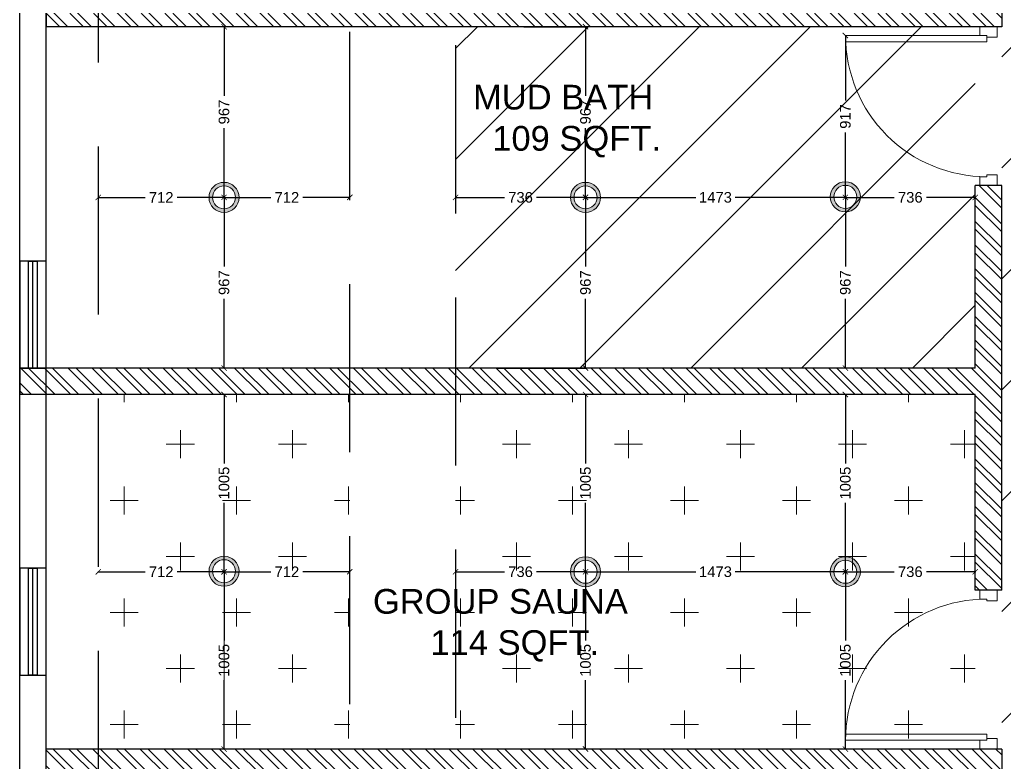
# Model space of a CAD drawing. Header units: millimetres. Extents: x 1464389 to 1998638, y -29162 to 256806.
# Drawn here: x 1707530 to 1713111, y 207739 to 211947 of the extents above; entities that cross this region are included whole.
import ezdxf

# ---------------------------------------------------------------- set-up
doc = ezdxf.new("R2010")
doc.units = ezdxf.units.MM
doc.header["$LTSCALE"] = 15
doc.header["$PDMODE"] = 35
doc.linetypes.add('HIDDEN', pattern=[9.525, 6.35, -3.175])
doc.layers.get('0').update_dxf_attribs({"lineweight": 5})
for name, color, linetype in [('A-WNDW', 4, 'Continuous'), ('COLUMN', 14, 'Continuous'), ('GFC Walls', 14, 'Continuous'), ('NEW WALL', 5, 'Continuous'), ('S-beamline-7', 8, 'HIDDEN'), ('Text', 250, 'Continuous')]:
    doc.layers.add(name, color=color, linetype=linetype)
for name, color, linetype, lineweight in [('dimension', 1, 'Continuous', 25), ('DOOR', 124, 'Continuous', 9), ('Hatch', 252, 'Continuous', 15), ('ledge wall line', 252, 'Continuous', 13)]:
    doc.layers.add(name, color=color, linetype=linetype, lineweight=lineweight)
doc.styles.add('ARIAL', font='arial.ttf')
doc.dimstyles.new('SC-25', dxfattribs={"dimtxt": 60, "dimasz": 30, "dimexe": 0, "dimexo": 0, "dimgap": 25, "dimtad": 0, "dimdec": 0, "dimzin": 0, "dimdsep": 46, "dimtxsty": 'ARIAL', "dimblk": 'ARCHTICK', "dimcen": 0.09, "dimdle": 3, "dimclrd": 251, "dimclre": 251, "dimclrt": 1, "dimadec": 0, "dimazin": 0, "dimtfac": 1, "dimtdec": 0, "dimtofl": 0, "dimtmove": 0, "dimatfit": 2, "dimfxl": 100, "dimtolj": 1, "dimtzin": 0, "dimarcsym": 0})
pattern_1 = [(45, (882263.97, 177990.95), (-314.30896, 314.30896), [])]

# ---------------------------------------------------------------- blocks, each defined once
blk = doc.blocks.new('3rd floor beam')
at = {"layer": 'S-beamline-7', "color": 9, "ltscale": 10, "true_color": 0xc7c8ca}
for points in [[(2183870, 738187.3), (2183870, 751922.7)], [(2184470, 751922.7), (2184470, 738187.3)], [(2183870, 751632.5), (2183870, 751632.5), (2182445, 751632.5), (2182445, 750220.6), (2183870, 750220.6), (2183870, 749920.6), (2182445, 749920.6), (2182445, 738497.1)]]:
    blk.add_lwpolyline(points, dxfattribs=at)
blk = doc.blocks.new('outer wall')
at = {"layer": 'A-WNDW', "ltscale": 0.5}
for points in [[(874916.9, -148960.9), (875066.9, -148960.9), (875066.9, -148355.9), (874916.9, -148355.9)], [(874966.9, -148960.9), (874966.9, -148355.9), (875016.9, -148355.9), (875016.9, -148960.9)], [(874916.9, -150700.9), (875066.9, -150700.9), (875066.9, -150095.9), (874916.9, -150095.9)], [(874966.9, -150700.9), (874966.9, -150095.9), (875016.9, -150095.9), (875016.9, -150700.9)]]:
    blk.add_lwpolyline(points, close=True, dxfattribs=at)
for points in [[(874991.9, -148960.9), (874991.9, -148355.9)], [(874991.9, -150700.9), (874991.9, -150095.9)]]:
    blk.add_lwpolyline(points, dxfattribs=at)
at = {"layer": 'GFC Walls'}
for p, q in [((874916.9, -152620.1), (874916.9, -142290.9)), ((875066.9, -152620.1), (875066.9, -142388.4))]:
    blk.add_line(p, q, dxfattribs=at)
blk = doc.blocks.new('D900')
for points in [[(0, 840), (0, 900), (100, 900), (100, 850), (60, 850), (60, 840)], [(0, 60), (0, 0), (100, 0), (100, 50), (60, 50), (60, 60)]]:
    blk.add_lwpolyline(points, close=True)
blk.add_lwpolyline([(60, 850, -0.414214), (860, 50), (60, 50), (60, 85), (859.2, 85)], format="xyb")
blk = doc.blocks.new('DOOR')
at = {"layer": 'DOOR', "rotation": 180}
blk.add_blockref('D900', (880457.9, -147026.9), dxfattribs=at)
blk.add_blockref('D900', (880457.9, -147026.9), dxfattribs=at)
at = {"layer": 'DOOR', "xscale": -1}
blk.add_blockref('D900', (880457.9, -151120.1), dxfattribs=at)
blk.add_blockref('D900', (880457.9, -151120.1), dxfattribs=at)
blk = doc.blocks.new('INTRNAL WALLS')
at = {"layer": 'ledge wall line'}
h = blk.add_hatch(dxfattribs=at)
h.set_pattern_fill('ANSI32', color=256, scale=10, angle=90)
h.paths.add_polyline_path([(881832.9, -153970.1), (884112.1, -153970.1), (884112.1, -153820.1), (881682.9, -153820.1), (881682.9, -157110.1), (881832.9, -157110.1)])
h.paths.add_polyline_path([(882311.7, -149582.3), (883965, -149582.3), (883964.8, -149432.3), (881861.7, -149432.3), (881861.7, -147926.9), (881711.7, -147926.9), (881711.7, -149582.3), (882161.7, -149582.3), (882161.7, -152470.1), (881711.7, -152470.1), (881711.7, -152620.1), (883962.1, -152620.1), (883962.1, -152820.1), (884112.1, -152820.1), (884112.1, -152470.1), (882311.7, -152470.1)])
h.paths.add_polyline_path([(880482.9, -151120.1), (875066.9, -151120.1), (875066.9, -151270.1), (876949.9, -151270.1), (876949.9, -152620.1), (877891.2, -152620.1), (877891.2, -152470.1), (877099.9, -152470.1), (877099.9, -151270.1), (878641.4, -151270.1), (878641.4, -152620.1), (878787.5, -152620.1), (878787.5, -151270.1), (878932.9, -151270.1), (880332.9, -151270.1), (880332.9, -152470.1), (879537.7, -152470.1), (879537.7, -152620.1), (880332.9, -152620.1), (880332.9, -152910.7), (880482.9, -152910.7)])
h.paths.add_polyline_path([(880482.9, -148960.9), (880482.9, -147926.9), (880332.9, -147926.9), (880332.9, -148960.9), (874916.9, -148960.9), (874916.9, -149110.9), (880332.9, -149110.9), (880332.9, -150220.1), (880482.9, -150220.1)])
h.paths.add_polyline_path([(880482.9, -146876.9), (877312.6, -146876.9), (877312.6, -144170.9), (880332.9, -144645.5), (880332.9, -145976.9), (880482.9, -145976.9), (880482.9, -144517.2), (876790.9, -143937), (876790.9, -143774.9), (876640.9, -143774.9), (876640.9, -144065.3), (877162.6, -144147.3), (877162.6, -146876.9), (875066.9, -146876.9), (875066.9, -147026.9), (880482.9, -147026.9)])
h.paths.add_polyline_path([(884112.1, -145078.1), (881711.7, -144708.4), (881711.7, -145076.9), (881861.7, -145076.9), (881861.7, -144883.2), (883962.1, -145206.8), (883962.1, -146876.9), (881711.7, -146876.9), (881711.7, -147026.9), (883962.1, -147026.9), (883967.2, -151569.4), (884117.2, -151569.4)])
h.paths.add_polyline_path([(886926.9, -144297.6), (886776.9, -144274.5), (886776.9, -148282.3), (884114.6, -148282.3), (884114.7, -148432.3), (886926.9, -148432.3)])
h.paths.add_polyline_path([(889910.9, -149432.3), (889910.9, -144757.5), (889760.9, -144734.2), (889760.9, -149432.3), (886221.1, -149432.3), (886221.1, -149582.3), (889760.9, -149582.3), (889760.9, -155900.1), (889910.9, -155900.1)])
h.paths.add_polyline_path([(881637.9, -158065.1), (881682.9, -158065.1), (881682.9, -157965.1), (881537.9, -157965.1), (881537.9, -159250.4), (881637.9, -159250.4)])
h.paths.add_polyline_path([(882036.8, -160000.4), (881537.9, -160000.4), (881537.9, -160100.4), (882036.8, -160100.4)])
h.paths.add_polyline_path([(884112.1, -154870.1), (883962.1, -154870.1), (883962.1, -157860.1), (884112.1, -157860.1)])
h.paths.add_polyline_path([(880782.9, -155840), (880482.9, -155840), (880482.9, -153810.7), (878182.9, -153810.7), (878182.9, -153970.1), (880332.9, -153970.1), (880332.9, -155840), (878332.9, -155840), (878332.9, -154720.1), (878182.9, -154720.1), (878182.9, -155840), (877312.6, -155840), (877162.6, -155840), (877162.6, -157110.2), (877312.6, -157110.2), (877312.6, -155990), (880783, -155987.3)])
h.paths.add_polyline_path([(876412.6, -155840), (875066.9, -155840), (875066.9, -155990), (876412.6, -155990)])
h.paths.add_polyline_path([(876862.6, -157860), (875066.9, -157860), (875066.9, -158010), (876862.6, -158010)])
h.paths.add_polyline_path([(876791.2, -142736.2), (876640.9, -142713.9), (876640.9, -142875.9), (876791.2, -142875.9)])
h.paths.add_polyline_path([(884112.1, -143864.2), (883962.1, -143840.9), (883962.1, -144155.2), (884112.1, -144155.2)])
at = {"layer": 'NEW WALL'}
for p, q in [((875066.9, -146876.9), (875066.9, -147026.9)), ((880482.9, -146876.9), (880482.9, -147026.9)), ((880482.9, -147026.9), (875066.9, -147026.9)), ((880332.9, -148960.9), (880332.9, -147926.9)), ((880482.9, -147926.9), (880332.9, -147926.9)), ((880482.9, -148960.9), (880482.9, -147926.9)), ((880332.9, -148960.9), (874916.9, -148960.9)), ((874916.9, -148960.9), (874916.9, -149110.9)), ((880482.9, -150220.1), (880482.9, -148960.9)), ((880332.9, -149110.9), (874916.9, -149110.9)), ((880332.9, -150220.1), (880332.9, -149110.9)), ((880482.9, -150220.1), (880332.9, -150220.1)), ((880482.9, -151120.1), (875066.9, -151120.1)), ((875066.9, -151270.1), (875066.9, -151120.1)), ((880482.9, -151120.1), (880482.9, -152910.7))]:
    blk.add_line(p, q, dxfattribs=at)
blk = doc.blocks.new('Hanging light')
h = blk.add_hatch(color=30)
h.dxf.hatch_style = 1
h.set_gradient(color1=(242, 103, 34), color2=(255, 255, 0), name='CYLINDER')
h.paths.add_polyline_path([(163326.4, 34665.3, 1), (163155.9, 34665.3, 1)])
h.paths.add_polyline_path([(163175.9, 34665.3, -1), (163306.4, 34665.3, -1)], flags=16)
at = {"color": 3}
for radius in [85.2, 65.2]:
    blk.add_circle((163241.2, 34665.3), radius, dxfattribs=at)
blk = doc.blocks.new('_ArchTick')
at = {"color": 0, "linetype": 'ByBlock', "const_width": 0.15}
blk.add_lwpolyline([(-0.5, -0.5), (0.5, 0.5)], dxfattribs=at)
blk = doc.blocks.new('*D833')
at = {"layer": 'Defpoints', "color": 0, "ltscale": 0.25, "transparency": 16777216}
for p in [(1708688.5, 210940.1), (1708688.5, 209973.1), (1708688.5, 209973.1)]:
    blk.add_point(p, dxfattribs=at)
at = {"layer": 'dimension', "color": 251, "lineweight": -2, "ltscale": 0.25, "transparency": 16777216}
for p, q in [((1708688.5, 210943.1), (1708688.5, 210547.9)), ((1708688.5, 210940.1), (1708688.5, 210940.1)), ((1708688.5, 209970.1), (1708688.5, 210365.3)), ((1708688.5, 209973.1), (1708688.5, 209973.1))]:
    blk.add_line(p, q, dxfattribs=at)
at = {"layer": 'dimension', "color": 251, "lineweight": -2, "ltscale": 0.25, "transparency": 16777216, "xscale": 30, "yscale": 30, "zscale": 30}
for p, rotation in [((1708688.5, 210940.1), 90), ((1708688.5, 209973.1), 270)]:
    blk.add_blockref('_ArchTick', p, dxfattribs=dict(at, rotation=rotation))
at = {"layer": 'dimension', "color": 1, "ltscale": 0.25, "transparency": 16777216, "insert": (1708688.5, 210456.6), "char_height": 60, "attachment_point": 5, "rotation": 90, "style": 'ARIAL'}
blk.add_mtext('\\A1;967', dxfattribs=at)
blk = doc.blocks.new('*D834')
at = {"layer": 'Defpoints', "color": 0, "ltscale": 0.25, "transparency": 16777216}
for p in [(1708688.5, 211907.1), (1708689.5, 211907.1), (1708688.5, 210940.1)]:
    blk.add_point(p, dxfattribs=at)
at = {"layer": 'dimension', "color": 251, "lineweight": -2, "ltscale": 0.25, "transparency": 16777216}
for p, q in [((1708688.5, 211910.1), (1708688.5, 211514.9)), ((1708689.5, 211907.1), (1708688.5, 211907.1)), ((1708688.5, 210937.1), (1708688.5, 211332.3)), ((1708688.5, 210940.1), (1708688.5, 210940.1))]:
    blk.add_line(p, q, dxfattribs=at)
at = {"layer": 'dimension', "color": 251, "lineweight": -2, "ltscale": 0.25, "transparency": 16777216, "xscale": 30, "yscale": 30, "zscale": 30}
for p, rotation in [((1708688.5, 211907.1), 90), ((1708688.5, 210940.1), 270)]:
    blk.add_blockref('_ArchTick', p, dxfattribs=dict(at, rotation=rotation))
at = {"layer": 'dimension', "color": 1, "ltscale": 0.25, "transparency": 16777216, "insert": (1708688.5, 211423.6), "char_height": 60, "attachment_point": 5, "rotation": 90, "style": 'ARIAL'}
blk.add_mtext('\\A1;967', dxfattribs=at)
blk = doc.blocks.new('*D835')
at = {"layer": 'Defpoints', "color": 0, "ltscale": 0.25, "transparency": 16777216}
for p in [(1708688.5, 210940.1), (1709401, 210940.1), (1709401, 210940.1)]:
    blk.add_point(p, dxfattribs=at)
at = {"layer": 'dimension', "color": 251, "lineweight": -2, "ltscale": 0.25, "transparency": 16777216}
for p, q in [((1708685.5, 210940.1), (1708954, 210940.1)), ((1709404, 210940.1), (1709135.5, 210940.1)), ((1709401, 210940.1), (1709401, 210940.1))]:
    blk.add_line(p, q, dxfattribs=at)
at = {"layer": 'dimension', "color": 251, "lineweight": -2, "ltscale": 0.25, "transparency": 16777216, "xscale": 30, "yscale": 30, "zscale": 30, "rotation": 180}
blk.add_blockref('_ArchTick', (1708688.5, 210940.1), dxfattribs=at)
at = {"layer": 'dimension', "color": 251, "lineweight": -2, "ltscale": 0.25, "transparency": 16777216, "xscale": 30, "yscale": 30, "zscale": 30}
blk.add_blockref('_ArchTick', (1709401, 210940.1), dxfattribs=at)
at = {"layer": 'dimension', "color": 1, "ltscale": 0.25, "transparency": 16777216, "insert": (1709044.7, 210940.1), "char_height": 60, "attachment_point": 5, "style": 'ARIAL'}
blk.add_mtext('\\A1;712', dxfattribs=at)
blk = doc.blocks.new('*D836')
at = {"layer": 'Defpoints', "color": 0, "ltscale": 0.25, "transparency": 16777216}
for p in [(1707976, 210940.1), (1707976, 210940.1), (1708688.5, 210940.1)]:
    blk.add_point(p, dxfattribs=at)
at = {"layer": 'dimension', "color": 251, "lineweight": -2, "ltscale": 0.25, "transparency": 16777216}
for p, q in [((1707973, 210940.1), (1708241.5, 210940.1)), ((1707976, 210940.1), (1707976, 210940.1)), ((1708691.5, 210940.1), (1708423, 210940.1))]:
    blk.add_line(p, q, dxfattribs=at)
at = {"layer": 'dimension', "color": 251, "lineweight": -2, "ltscale": 0.25, "transparency": 16777216, "xscale": 30, "yscale": 30, "zscale": 30, "rotation": 180}
blk.add_blockref('_ArchTick', (1707976, 210940.1), dxfattribs=at)
at = {"layer": 'dimension', "color": 251, "lineweight": -2, "ltscale": 0.25, "transparency": 16777216, "xscale": 30, "yscale": 30, "zscale": 30}
blk.add_blockref('_ArchTick', (1708688.5, 210940.1), dxfattribs=at)
at = {"layer": 'dimension', "color": 1, "ltscale": 0.25, "transparency": 16777216, "insert": (1708332.2, 210940.1), "char_height": 60, "attachment_point": 5, "style": 'ARIAL'}
blk.add_mtext('\\A1;712', dxfattribs=at)
blk = doc.blocks.new('*D837')
at = {"layer": 'Defpoints', "color": 0, "ltscale": 0.25, "transparency": 16777216}
for p in [(1710001, 210940.1), (1710001, 210940.1), (1710737.3, 210940.1)]:
    blk.add_point(p, dxfattribs=at)
at = {"layer": 'dimension', "color": 251, "lineweight": -2, "ltscale": 0.25, "transparency": 16777216}
for p, q in [((1709998, 210940.1), (1710278.1, 210940.1)), ((1710740.3, 210940.1), (1710460.2, 210940.1))]:
    blk.add_line(p, q, dxfattribs=at)
at = {"layer": 'dimension', "color": 251, "lineweight": -2, "ltscale": 0.25, "transparency": 16777216, "xscale": 30, "yscale": 30, "zscale": 30, "rotation": 180}
blk.add_blockref('_ArchTick', (1710001, 210940.1), dxfattribs=at)
at = {"layer": 'dimension', "color": 251, "lineweight": -2, "ltscale": 0.25, "transparency": 16777216, "xscale": 30, "yscale": 30, "zscale": 30}
blk.add_blockref('_ArchTick', (1710737.3, 210940.1), dxfattribs=at)
at = {"layer": 'dimension', "color": 1, "ltscale": 0.25, "transparency": 16777216, "insert": (1710369.1, 210940.1), "char_height": 60, "attachment_point": 5, "style": 'ARIAL'}
blk.add_mtext('\\A1;736', dxfattribs=at)
blk = doc.blocks.new('*D838')
at = {"layer": 'Defpoints', "color": 0, "ltscale": 0.25, "transparency": 16777216}
for p in [(1710737.3, 210940.1), (1712210, 210940.1), (1712210, 210940.1)]:
    blk.add_point(p, dxfattribs=at)
at = {"layer": 'dimension', "color": 251, "lineweight": -2, "ltscale": 0.25, "transparency": 16777216}
for p, q in [((1710734.3, 210940.1), (1711361.9, 210940.1)), ((1712213, 210940.1), (1711585.4, 210940.1))]:
    blk.add_line(p, q, dxfattribs=at)
at = {"layer": 'dimension', "color": 251, "lineweight": -2, "ltscale": 0.25, "transparency": 16777216, "xscale": 30, "yscale": 30, "zscale": 30, "rotation": 180}
blk.add_blockref('_ArchTick', (1710737.3, 210940.1), dxfattribs=at)
at = {"layer": 'dimension', "color": 251, "lineweight": -2, "ltscale": 0.25, "transparency": 16777216, "xscale": 30, "yscale": 30, "zscale": 30}
blk.add_blockref('_ArchTick', (1712210, 210940.1), dxfattribs=at)
at = {"layer": 'dimension', "color": 1, "ltscale": 0.25, "transparency": 16777216, "insert": (1711473.7, 210940.1), "char_height": 60, "attachment_point": 5, "style": 'ARIAL'}
blk.add_mtext('\\A1;1473', dxfattribs=at)
blk = doc.blocks.new('*D839')
at = {"layer": 'Defpoints', "color": 0, "ltscale": 0.25, "transparency": 16777216}
for p in [(1712210, 210940.1), (1712946.3, 210940.1), (1712946.3, 210940.1)]:
    blk.add_point(p, dxfattribs=at)
at = {"layer": 'dimension', "color": 251, "lineweight": -2, "ltscale": 0.25, "transparency": 16777216}
for p, q in [((1712207, 210940.1), (1712487.1, 210940.1)), ((1712949.3, 210940.1), (1712669.2, 210940.1))]:
    blk.add_line(p, q, dxfattribs=at)
at = {"layer": 'dimension', "color": 251, "lineweight": -2, "ltscale": 0.25, "transparency": 16777216, "xscale": 30, "yscale": 30, "zscale": 30, "rotation": 180}
blk.add_blockref('_ArchTick', (1712210, 210940.1), dxfattribs=at)
at = {"layer": 'dimension', "color": 251, "lineweight": -2, "ltscale": 0.25, "transparency": 16777216, "xscale": 30, "yscale": 30, "zscale": 30}
blk.add_blockref('_ArchTick', (1712946.3, 210940.1), dxfattribs=at)
at = {"layer": 'dimension', "color": 1, "ltscale": 0.25, "transparency": 16777216, "insert": (1712578.2, 210940.1), "char_height": 60, "attachment_point": 5, "style": 'ARIAL'}
blk.add_mtext('\\A1;736', dxfattribs=at)
blk = doc.blocks.new('*D840')
at = {"layer": 'Defpoints', "color": 0, "ltscale": 0.25, "transparency": 16777216}
for p in [(1710388.3, 211907.1), (1710737.3, 211907.1), (1710737.3, 210940.1)]:
    blk.add_point(p, dxfattribs=at)
at = {"layer": 'dimension', "color": 251, "lineweight": -2, "ltscale": 0.25, "transparency": 16777216}
for p, q in [((1710388.3, 211907.1), (1710737.3, 211907.1)), ((1710737.3, 211910.1), (1710737.3, 211514.9)), ((1710737.3, 210937.1), (1710737.3, 211332.3)), ((1710737.3, 210940.1), (1710737.3, 210940.1))]:
    blk.add_line(p, q, dxfattribs=at)
at = {"layer": 'dimension', "color": 251, "lineweight": -2, "ltscale": 0.25, "transparency": 16777216, "xscale": 30, "yscale": 30, "zscale": 30}
for p, rotation in [((1710737.3, 211907.1), 90), ((1710737.3, 210940.1), 270)]:
    blk.add_blockref('_ArchTick', p, dxfattribs=dict(at, rotation=rotation))
at = {"layer": 'dimension', "color": 1, "ltscale": 0.25, "transparency": 16777216, "insert": (1710737.3, 211423.6), "char_height": 60, "attachment_point": 5, "rotation": 90, "style": 'ARIAL'}
blk.add_mtext('\\A1;967', dxfattribs=at)
blk = doc.blocks.new('*D841')
at = {"layer": 'Defpoints', "color": 0, "ltscale": 0.25, "transparency": 16777216}
for p in [(1710737.3, 210940.1), (1710238.3, 209973.1), (1710737.3, 209973.1)]:
    blk.add_point(p, dxfattribs=at)
at = {"layer": 'dimension', "color": 251, "lineweight": -2, "ltscale": 0.25, "transparency": 16777216}
for p, q in [((1710737.3, 210943.1), (1710737.3, 210547.9)), ((1710737.3, 210940.1), (1710737.3, 210940.1)), ((1710737.3, 209970.1), (1710737.3, 210365.3)), ((1710238.3, 209973.1), (1710737.3, 209973.1))]:
    blk.add_line(p, q, dxfattribs=at)
at = {"layer": 'dimension', "color": 251, "lineweight": -2, "ltscale": 0.25, "transparency": 16777216, "xscale": 30, "yscale": 30, "zscale": 30}
for p, rotation in [((1710737.3, 210940.1), 90), ((1710737.3, 209973.1), 270)]:
    blk.add_blockref('_ArchTick', p, dxfattribs=dict(at, rotation=rotation))
at = {"layer": 'dimension', "color": 1, "ltscale": 0.25, "transparency": 16777216, "insert": (1710737.3, 210456.6), "char_height": 60, "attachment_point": 5, "rotation": 90, "style": 'ARIAL'}
blk.add_mtext('\\A1;967', dxfattribs=at)
blk = doc.blocks.new('*D842')
at = {"layer": 'Defpoints', "color": 0, "ltscale": 0.25, "transparency": 16777216}
for p in [(1712210, 211857.1), (1712211.3, 211857.1), (1712210, 210940.1)]:
    blk.add_point(p, dxfattribs=at)
at = {"layer": 'dimension', "color": 251, "lineweight": -2, "ltscale": 0.25, "transparency": 16777216}
for p, q in [((1712210, 211860.1), (1712210, 211489.9)), ((1712211.3, 211857.1), (1712210, 211857.1)), ((1712210, 210937.1), (1712210, 211307.3)), ((1712210, 210940.1), (1712210, 210940.1))]:
    blk.add_line(p, q, dxfattribs=at)
at = {"layer": 'dimension', "color": 251, "lineweight": -2, "ltscale": 0.25, "transparency": 16777216, "xscale": 30, "yscale": 30, "zscale": 30}
for p, rotation in [((1712210, 211857.1), 90), ((1712210, 210940.1), 270)]:
    blk.add_blockref('_ArchTick', p, dxfattribs=dict(at, rotation=rotation))
at = {"layer": 'dimension', "color": 1, "ltscale": 0.25, "transparency": 16777216, "insert": (1712210, 211398.6), "char_height": 60, "attachment_point": 5, "rotation": 90, "style": 'ARIAL'}
blk.add_mtext('\\A1;917', dxfattribs=at)
blk = doc.blocks.new('*D843')
at = {"layer": 'Defpoints', "color": 0, "ltscale": 0.25, "transparency": 16777216}
for p in [(1712210, 210940.1), (1712210, 209973.1), (1712210, 209973.1)]:
    blk.add_point(p, dxfattribs=at)
at = {"layer": 'dimension', "color": 251, "lineweight": -2, "ltscale": 0.25, "transparency": 16777216}
for p, q in [((1712210, 210943.1), (1712210, 210547.9)), ((1712210, 210940.1), (1712210, 210940.1)), ((1712210, 209970.1), (1712210, 210365.3)), ((1712210, 209973.1), (1712210, 209973.1))]:
    blk.add_line(p, q, dxfattribs=at)
at = {"layer": 'dimension', "color": 251, "lineweight": -2, "ltscale": 0.25, "transparency": 16777216, "xscale": 30, "yscale": 30, "zscale": 30}
for p, rotation in [((1712210, 210940.1), 90), ((1712210, 209973.1), 270)]:
    blk.add_blockref('_ArchTick', p, dxfattribs=dict(at, rotation=rotation))
at = {"layer": 'dimension', "color": 1, "ltscale": 0.25, "transparency": 16777216, "insert": (1712210, 210456.6), "char_height": 60, "attachment_point": 5, "rotation": 90, "style": 'ARIAL'}
blk.add_mtext('\\A1;967', dxfattribs=at)
blk = doc.blocks.new('*D844')
at = {"layer": 'Defpoints', "color": 0, "ltscale": 0.25, "transparency": 16777216}
for p in [(1708688.5, 208818.5), (1709401, 208818.5), (1709401, 208818.5)]:
    blk.add_point(p, dxfattribs=at)
at = {"layer": 'dimension', "color": 251, "lineweight": -2, "ltscale": 0.25, "transparency": 16777216}
for p, q in [((1708685.5, 208818.5), (1708954, 208818.5)), ((1709404, 208818.5), (1709135.5, 208818.5))]:
    blk.add_line(p, q, dxfattribs=at)
at = {"layer": 'dimension', "color": 251, "lineweight": -2, "ltscale": 0.25, "transparency": 16777216, "xscale": 30, "yscale": 30, "zscale": 30, "rotation": 180}
blk.add_blockref('_ArchTick', (1708688.5, 208818.5), dxfattribs=at)
at = {"layer": 'dimension', "color": 251, "lineweight": -2, "ltscale": 0.25, "transparency": 16777216, "xscale": 30, "yscale": 30, "zscale": 30}
blk.add_blockref('_ArchTick', (1709401, 208818.5), dxfattribs=at)
at = {"layer": 'dimension', "color": 1, "ltscale": 0.25, "transparency": 16777216, "insert": (1709044.7, 208818.5), "char_height": 60, "attachment_point": 5, "style": 'ARIAL'}
blk.add_mtext('\\A1;712', dxfattribs=at)
blk = doc.blocks.new('*D845')
at = {"layer": 'Defpoints', "color": 0, "ltscale": 0.25, "transparency": 16777216}
for p in [(1707976, 208818.5), (1707976, 208818.5), (1708688.5, 208818.5)]:
    blk.add_point(p, dxfattribs=at)
at = {"layer": 'dimension', "color": 251, "lineweight": -2, "ltscale": 0.25, "transparency": 16777216}
for p, q in [((1707973, 208818.5), (1708241.5, 208818.5)), ((1708691.5, 208818.5), (1708423, 208818.5))]:
    blk.add_line(p, q, dxfattribs=at)
at = {"layer": 'dimension', "color": 251, "lineweight": -2, "ltscale": 0.25, "transparency": 16777216, "xscale": 30, "yscale": 30, "zscale": 30, "rotation": 180}
blk.add_blockref('_ArchTick', (1707976, 208818.5), dxfattribs=at)
at = {"layer": 'dimension', "color": 251, "lineweight": -2, "ltscale": 0.25, "transparency": 16777216, "xscale": 30, "yscale": 30, "zscale": 30}
blk.add_blockref('_ArchTick', (1708688.5, 208818.5), dxfattribs=at)
at = {"layer": 'dimension', "color": 1, "ltscale": 0.25, "transparency": 16777216, "insert": (1708332.2, 208818.5), "char_height": 60, "attachment_point": 5, "style": 'ARIAL'}
blk.add_mtext('\\A1;712', dxfattribs=at)
blk = doc.blocks.new('*D846')
at = {"layer": 'Defpoints', "color": 0, "ltscale": 0.25, "transparency": 16777216}
for p in [(1708688.5, 209823.1), (1708688.5, 209823.1), (1708688.5, 208818.5)]:
    blk.add_point(p, dxfattribs=at)
at = {"layer": 'dimension', "color": 251, "lineweight": -2, "ltscale": 0.25, "transparency": 16777216}
for p, q in [((1708688.5, 209826.1), (1708688.5, 209432.8)), ((1708688.5, 209823.1), (1708688.5, 209823.1)), ((1708688.5, 208815.5), (1708688.5, 209208.8)), ((1708688.5, 208818.5), (1708688.5, 208818.5))]:
    blk.add_line(p, q, dxfattribs=at)
at = {"layer": 'dimension', "color": 251, "lineweight": -2, "ltscale": 0.25, "transparency": 16777216, "xscale": 30, "yscale": 30, "zscale": 30}
for p, rotation in [((1708688.5, 209823.1), 90), ((1708688.5, 208818.5), 270)]:
    blk.add_blockref('_ArchTick', p, dxfattribs=dict(at, rotation=rotation))
at = {"layer": 'dimension', "color": 1, "ltscale": 0.25, "transparency": 16777216, "insert": (1708688.5, 209320.8), "char_height": 60, "attachment_point": 5, "rotation": 90, "style": 'ARIAL'}
blk.add_mtext('\\A1;1005', dxfattribs=at)
blk = doc.blocks.new('*D847')
at = {"layer": 'Defpoints', "color": 0, "ltscale": 0.25, "transparency": 16777216}
for p in [(1708688.5, 208818.5), (1708688.5, 207813.9), (1708688.5, 207813.9)]:
    blk.add_point(p, dxfattribs=at)
at = {"layer": 'dimension', "color": 251, "lineweight": -2, "ltscale": 0.25, "transparency": 16777216}
for p, q in [((1708688.5, 208821.5), (1708688.5, 208428.2)), ((1708688.5, 208818.5), (1708688.5, 208818.5)), ((1708688.5, 207810.9), (1708688.5, 208204.2)), ((1708688.5, 207813.9), (1708688.5, 207813.9))]:
    blk.add_line(p, q, dxfattribs=at)
at = {"layer": 'dimension', "color": 251, "lineweight": -2, "ltscale": 0.25, "transparency": 16777216, "xscale": 30, "yscale": 30, "zscale": 30}
for p, rotation in [((1708688.5, 208818.5), 90), ((1708688.5, 207813.9), 270)]:
    blk.add_blockref('_ArchTick', p, dxfattribs=dict(at, rotation=rotation))
at = {"layer": 'dimension', "color": 1, "ltscale": 0.25, "transparency": 16777216, "insert": (1708688.5, 208316.2), "char_height": 60, "attachment_point": 5, "rotation": 90, "style": 'ARIAL'}
blk.add_mtext('\\A1;1005', dxfattribs=at)
blk = doc.blocks.new('*D848')
at = {"layer": 'Defpoints', "color": 0, "ltscale": 0.25, "transparency": 16777216}
for p in [(1710001, 208818.5), (1710001, 208818.5), (1710737.3, 208818.5)]:
    blk.add_point(p, dxfattribs=at)
at = {"layer": 'dimension', "color": 251, "lineweight": -2, "ltscale": 0.25, "transparency": 16777216}
for p, q in [((1709998, 208818.5), (1710278.1, 208818.5)), ((1710740.3, 208818.5), (1710460.2, 208818.5)), ((1710737.3, 208818.5), (1710737.3, 208818.5))]:
    blk.add_line(p, q, dxfattribs=at)
at = {"layer": 'dimension', "color": 251, "lineweight": -2, "ltscale": 0.25, "transparency": 16777216, "xscale": 30, "yscale": 30, "zscale": 30, "rotation": 180}
blk.add_blockref('_ArchTick', (1710001, 208818.5), dxfattribs=at)
at = {"layer": 'dimension', "color": 251, "lineweight": -2, "ltscale": 0.25, "transparency": 16777216, "xscale": 30, "yscale": 30, "zscale": 30}
blk.add_blockref('_ArchTick', (1710737.3, 208818.5), dxfattribs=at)
at = {"layer": 'dimension', "color": 1, "ltscale": 0.25, "transparency": 16777216, "insert": (1710369.1, 208818.5), "char_height": 60, "attachment_point": 5, "style": 'ARIAL'}
blk.add_mtext('\\A1;736', dxfattribs=at)
blk = doc.blocks.new('*D849')
at = {"layer": 'Defpoints', "color": 0, "ltscale": 0.25, "transparency": 16777216}
for p in [(1710737.3, 208818.5), (1712210, 208818.5), (1712210, 208818.5)]:
    blk.add_point(p, dxfattribs=at)
at = {"layer": 'dimension', "color": 251, "lineweight": -2, "ltscale": 0.25, "transparency": 16777216}
for p, q in [((1710734.3, 208818.5), (1711361.9, 208818.5)), ((1712213, 208818.5), (1711585.4, 208818.5))]:
    blk.add_line(p, q, dxfattribs=at)
at = {"layer": 'dimension', "color": 251, "lineweight": -2, "ltscale": 0.25, "transparency": 16777216, "xscale": 30, "yscale": 30, "zscale": 30, "rotation": 180}
blk.add_blockref('_ArchTick', (1710737.3, 208818.5), dxfattribs=at)
at = {"layer": 'dimension', "color": 251, "lineweight": -2, "ltscale": 0.25, "transparency": 16777216, "xscale": 30, "yscale": 30, "zscale": 30}
blk.add_blockref('_ArchTick', (1712210, 208818.5), dxfattribs=at)
at = {"layer": 'dimension', "color": 1, "ltscale": 0.25, "transparency": 16777216, "insert": (1711473.7, 208818.5), "char_height": 60, "attachment_point": 5, "style": 'ARIAL'}
blk.add_mtext('\\A1;1473', dxfattribs=at)
blk = doc.blocks.new('*D850')
at = {"layer": 'Defpoints', "color": 0, "ltscale": 0.25, "transparency": 16777216}
for p in [(1712210, 208818.5), (1712946.3, 208818.5), (1712946.3, 208818.5)]:
    blk.add_point(p, dxfattribs=at)
at = {"layer": 'dimension', "color": 251, "lineweight": -2, "ltscale": 0.25, "transparency": 16777216}
for p, q in [((1712207, 208818.5), (1712487.1, 208818.5)), ((1712949.3, 208818.5), (1712669.2, 208818.5))]:
    blk.add_line(p, q, dxfattribs=at)
at = {"layer": 'dimension', "color": 251, "lineweight": -2, "ltscale": 0.25, "transparency": 16777216, "xscale": 30, "yscale": 30, "zscale": 30, "rotation": 180}
blk.add_blockref('_ArchTick', (1712210, 208818.5), dxfattribs=at)
at = {"layer": 'dimension', "color": 251, "lineweight": -2, "ltscale": 0.25, "transparency": 16777216, "xscale": 30, "yscale": 30, "zscale": 30}
blk.add_blockref('_ArchTick', (1712946.3, 208818.5), dxfattribs=at)
at = {"layer": 'dimension', "color": 1, "ltscale": 0.25, "transparency": 16777216, "insert": (1712578.2, 208818.5), "char_height": 60, "attachment_point": 5, "style": 'ARIAL'}
blk.add_mtext('\\A1;736', dxfattribs=at)
blk = doc.blocks.new('*D851')
at = {"layer": 'Defpoints', "color": 0, "ltscale": 0.25, "transparency": 16777216}
for p in [(1710737.3, 209823.1), (1710737.3, 209823.1), (1710737.3, 208818.5)]:
    blk.add_point(p, dxfattribs=at)
at = {"layer": 'dimension', "color": 251, "lineweight": -2, "ltscale": 0.25, "transparency": 16777216}
for p, q in [((1710737.3, 209826.1), (1710737.3, 209432.8)), ((1710737.3, 209823.1), (1710737.3, 209823.1)), ((1710737.3, 208815.5), (1710737.3, 209208.8)), ((1710737.3, 208818.5), (1710737.3, 208818.5))]:
    blk.add_line(p, q, dxfattribs=at)
at = {"layer": 'dimension', "color": 251, "lineweight": -2, "ltscale": 0.25, "transparency": 16777216, "xscale": 30, "yscale": 30, "zscale": 30}
for p, rotation in [((1710737.3, 209823.1), 90), ((1710737.3, 208818.5), 270)]:
    blk.add_blockref('_ArchTick', p, dxfattribs=dict(at, rotation=rotation))
at = {"layer": 'dimension', "color": 1, "ltscale": 0.25, "transparency": 16777216, "insert": (1710737.3, 209320.8), "char_height": 60, "attachment_point": 5, "rotation": 90, "style": 'ARIAL'}
blk.add_mtext('\\A1;1005', dxfattribs=at)
blk = doc.blocks.new('*D852')
at = {"layer": 'Defpoints', "color": 0, "ltscale": 0.25, "transparency": 16777216}
for p in [(1710737.3, 208818.5), (1710737.3, 207813.9), (1710737.3, 207813.9)]:
    blk.add_point(p, dxfattribs=at)
at = {"layer": 'dimension', "color": 251, "lineweight": -2, "ltscale": 0.25, "transparency": 16777216}
for p, q in [((1710737.3, 208821.5), (1710737.3, 208428.2)), ((1710737.3, 208818.5), (1710737.3, 208818.5)), ((1710737.3, 207810.9), (1710737.3, 208204.2)), ((1710737.3, 207813.9), (1710737.3, 207813.9))]:
    blk.add_line(p, q, dxfattribs=at)
at = {"layer": 'dimension', "color": 251, "lineweight": -2, "ltscale": 0.25, "transparency": 16777216, "xscale": 30, "yscale": 30, "zscale": 30}
for p, rotation in [((1710737.3, 208818.5), 90), ((1710737.3, 207813.9), 270)]:
    blk.add_blockref('_ArchTick', p, dxfattribs=dict(at, rotation=rotation))
at = {"layer": 'dimension', "color": 1, "ltscale": 0.25, "transparency": 16777216, "insert": (1710737.3, 208316.2), "char_height": 60, "attachment_point": 5, "rotation": 90, "style": 'ARIAL'}
blk.add_mtext('\\A1;1005', dxfattribs=at)
blk = doc.blocks.new('*D853')
at = {"layer": 'Defpoints', "color": 0, "ltscale": 0.25, "transparency": 16777216}
for p in [(1712210, 209823.1), (1712210, 209823.1), (1712210, 208818.5)]:
    blk.add_point(p, dxfattribs=at)
at = {"layer": 'dimension', "color": 251, "lineweight": -2, "ltscale": 0.25, "transparency": 16777216}
for p, q in [((1712210, 209826.1), (1712210, 209432.8)), ((1712210, 209823.1), (1712210, 209823.1)), ((1712210, 208815.5), (1712210, 209208.8)), ((1712210, 208818.5), (1712210, 208818.5))]:
    blk.add_line(p, q, dxfattribs=at)
at = {"layer": 'dimension', "color": 251, "lineweight": -2, "ltscale": 0.25, "transparency": 16777216, "xscale": 30, "yscale": 30, "zscale": 30}
for p, rotation in [((1712210, 209823.1), 90), ((1712210, 208818.5), 270)]:
    blk.add_blockref('_ArchTick', p, dxfattribs=dict(at, rotation=rotation))
at = {"layer": 'dimension', "color": 1, "ltscale": 0.25, "transparency": 16777216, "insert": (1712210, 209320.8), "char_height": 60, "attachment_point": 5, "rotation": 90, "style": 'ARIAL'}
blk.add_mtext('\\A1;1005', dxfattribs=at)
blk = doc.blocks.new('*D854')
at = {"layer": 'Defpoints', "color": 0, "ltscale": 0.25, "transparency": 16777216}
for p in [(1712210, 208818.5), (1712210, 207813.9), (1712210, 207813.9)]:
    blk.add_point(p, dxfattribs=at)
at = {"layer": 'dimension', "color": 251, "lineweight": -2, "ltscale": 0.25, "transparency": 16777216}
for p, q in [((1712210, 208821.5), (1712210, 208428.2)), ((1712210, 208818.5), (1712210, 208818.5)), ((1712210, 207810.9), (1712210, 208204.2)), ((1712210, 207813.9), (1712210, 207813.9))]:
    blk.add_line(p, q, dxfattribs=at)
at = {"layer": 'dimension', "color": 251, "lineweight": -2, "ltscale": 0.25, "transparency": 16777216, "xscale": 30, "yscale": 30, "zscale": 30}
for p, rotation in [((1712210, 208818.5), 90), ((1712210, 207813.9), 270)]:
    blk.add_blockref('_ArchTick', p, dxfattribs=dict(at, rotation=rotation))
at = {"layer": 'dimension', "color": 1, "ltscale": 0.25, "transparency": 16777216, "insert": (1712210, 208316.2), "char_height": 60, "attachment_point": 5, "rotation": 90, "style": 'ARIAL'}
blk.add_mtext('\\A1;1005', dxfattribs=at)

msp = doc.modelspace()

# ---------------------------------------------------------------- hatches: boundary and pattern name
at = {"true_color": 0x636466}
h = msp.add_hatch(dxfattribs=at)
h.set_pattern_fill('ANSI31', color=251, scale=140)
h.set_pattern_definition(pattern_1)
edge = h.paths.add_edge_path()
edge.add_spline(control_points=[(1713671.8, 205797.3), (1713458.2, 205992.5), (1712970, 206442.8), (1713608.5, 207229.2), (1713955.9, 208087), (1713278.9, 208516), (1713458.2, 209401.6), (1714188.8, 210202.4), (1713297.7, 211118.4), (1713784.2, 212026.6), (1713471.4, 212494.9), (1713363.1, 212657.1)], knot_values=[0, 0, 0, 0, 760.332535, 1753.357311, 2600.224585, 3043.229078, 3826.063725, 4905.415758, 5831.44539, 6885.813317, 7444.858645, 7444.858645, 7444.858645, 7444.858645], degree=3, periodic=0)
edge.add_line((1713363.1, 212657.1), (1713096.3, 212657.1))
edge.add_line((1713096.3, 212657.1), (1713096.3, 205797.3))
edge.add_line((1713096.3, 205797.3), (1713671.8, 205797.3))
h = msp.add_hatch(dxfattribs=at)
h.set_pattern_fill('ANSI31', color=251, scale=140)
h.set_pattern_definition(pattern_1)
h.paths.add_polyline_path([(1712946.3, 211907.1), (1710001, 211907.1), (1710001, 209973.1), (1712946.3, 209973.1)])
h = msp.add_hatch(dxfattribs=at)
h.set_pattern_fill('ANSI31', color=251, scale=140)
h.set_pattern_definition(pattern_1)
h.paths.add_polyline_path([(1707976, 202944), (1707976, 202074), (1709401, 202074), (1709401, 202944)])
h.paths.add_polyline_path([(1710050.4, 211100.6), (1711200.1, 211100.6), (1711200.1, 211624.9), (1710050.4, 211624.9)], flags=9)
at = {"layer": 'Hatch'}
h = msp.add_hatch(color=256, dxfattribs=at)
h.dxf.hatch_style = 1
edge = h.paths.add_edge_path()
edge.add_line((1714246.3, 212657.1), (1713363.1, 212657.1))
edge.add_spline(control_points=[(1713363.1, 212657.1), (1713471.4, 212494.9), (1713784.2, 212026.6), (1713297.7, 211118.4), (1714188.8, 210202.4), (1713458.2, 209401.6), (1713278.9, 208516), (1713955.9, 208087), (1713608.5, 207229.2), (1712970, 206442.8), (1713458.2, 205992.5), (1713671.8, 205797.3)], knot_values=[0, 0, 0, 0, 559.045328, 1613.413255, 2539.442886, 3618.79492, 4401.629566, 4844.63406, 5691.501333, 6684.52611, 7444.858645, 7444.858645, 7444.858645, 7444.858645], degree=3, periodic=0)
edge.add_line((1713671.8, 205797.3), (1714246.3, 205797.3))
edge.add_line((1714246.3, 205797.3), (1714246.3, 212657.1))
h = msp.add_hatch(dxfattribs=at)
h.set_pattern_fill('CROSS', color=256, scale=50)
h.set_pattern_definition([(0, (491383.65, 340667.97), (317.5, 317.5), [158.75, -476.25]), (90, (491463.03, 340588.6), (-317.5, 317.5), [158.75, -476.25])])
h.paths.add_polyline_path([(1709401, 209823.1), (1707976, 209823.1), (1707976, 207813.9), (1709401, 207813.9)])
h.paths.add_polyline_path([(1712946.3, 209823.1), (1710001, 209823.1), (1710001, 207813.9), (1712946.3, 207813.9)])

# ---------------------------------------------------------------- linework, layer by layer
at = {"ltscale": 0.25}
for p, q in [((1712210, 210940.1), (1712210, 210963.7)), ((1708688.5, 208818.5), (1708688.5, 207813.9))]:
    msp.add_line(p, q, dxfattribs=at)

# ---------------------------------------------------------------- block references
for name, p in [('outer wall', (832613.4, 358934)), ('INTRNAL WALLS', (832613.4, 358934)), ('DOOR', (832613.4, 358934)), ('Hanging light', (1545447.3, 176274.8)), ('Hanging light', (1547496.1, 176274.8)), ('Hanging light', (1548968.8, 176277.8)), ('Hanging light', (1545447.3, 174156.2)), ('Hanging light', (1547496.1, 174153.2)), ('Hanging light', (1548968.8, 174153.2))]:
    msp.add_blockref(name, p)
at = {"layer": 'COLUMN', "color": 240, "true_color": 0xed1f24}
msp.add_blockref('3rd floor beam', (-474469, -537263.5), dxfattribs=at)

# ---------------------------------------------------------------- texts
at = {"layer": 'Text', "ltscale": 0.25, "char_height": 140, "attachment_point": 7, "style": 'ARIAL'}
for s, insert in [('\\pxt5;MUD BATH\\P  109 SQFT.', (1710100, 211166.2)), ('\\pxt5;GROUP SAUNA \\P      114 SQFT.    ', (1709532.4, 208309))]:
    msp.add_mtext_dynamic_manual_height_columns(s, width=1689.485, gutter_width=250, heights=[0], dxfattribs=dict(at, insert=insert))

# ---------------------------------------------------------------- dimensions: what is measured, and where the dimension line sits
at = {"layer": 'dimension', "ltscale": 0.25}
for base, p1, p2, picture, middle in [((1708688.5, 211907.1), (1708688.5, 210940.1), (1708689.5, 211907.1), '*D834', (1708688.5, 211423.6)), ((1710737.3, 211907.1), (1710737.3, 210940.1), (1710388.3, 211907.1), '*D840', (1710737.3, 211423.6)), ((1712210, 211857.1), (1712210, 210940.1), (1712211.3, 211857.1), '*D842', (1712210, 211398.6)), ((1708688.5, 209973.1), (1708688.5, 210940.1), (1708688.5, 209973.1), '*D833', (1708688.5, 210456.6)), ((1710737.3, 209973.1), (1710737.3, 210940.1), (1710238.3, 209973.1), '*D841', (1710737.3, 210456.6)), ((1712210, 209973.1), (1712210, 210940.1), (1712210, 209973.1), '*D843', (1712210, 210456.6)), ((1708688.5, 209823.1), (1708688.5, 208818.5), (1708688.5, 209823.1), '*D846', (1708688.5, 209320.8)), ((1710737.3, 209823.1), (1710737.3, 208818.5), (1710737.3, 209823.1), '*D851', (1710737.3, 209320.8)), ((1712210, 209823.1), (1712210, 208818.5), (1712210, 209823.1), '*D853', (1712210, 209320.8)), ((1708688.5, 207813.9), (1708688.5, 208818.5), (1708688.5, 207813.9), '*D847', (1708688.5, 208316.2)), ((1710737.3, 207813.9), (1710737.3, 208818.5), (1710737.3, 207813.9), '*D852', (1710737.3, 208316.2)), ((1712210, 207813.9), (1712210, 208818.5), (1712210, 207813.9), '*D854', (1712210, 208316.2))]:
    dim = msp.add_linear_dim(base=base, p1=p1, p2=p2, angle=90, dimstyle='SC-25', dxfattribs=at)
    dim.commit()
    dim.dimension.update_dxf_attribs({"geometry": picture, "text_midpoint": middle})
for base, p1, p2, picture, middle in [((1707975.9974, 210940.1153), (1708688.484, 210940.1153), (1707975.9974, 210940.1153), '*D836', (1708332.2407, 210940.1153)), ((1709400.9706, 210940.1153), (1708688.484, 210940.1153), (1709400.9706, 210940.1153), '*D835', (1709044.7273, 210940.1153)), ((1710001, 210940.1), (1710737.3, 210940.1), (1710001, 210940.1), '*D837', (1710369.1, 210940.1)), ((1712210, 210940.1), (1710737.3, 210940.1), (1712210, 210940.1), '*D838', (1711473.7, 210940.1)), ((1712946.3, 210940.1), (1712210, 210940.1), (1712946.3, 210940.1), '*D839', (1712578.2, 210940.1)), ((1707975.9974, 208818.5126), (1708688.484, 208818.5126), (1707975.9974, 208818.5126), '*D845', (1708332.2407, 208818.5126)), ((1709400.9706, 208818.5126), (1708688.484, 208818.5126), (1709400.9706, 208818.5126), '*D844', (1709044.7273, 208818.5126)), ((1710001, 208818.5), (1710737.3, 208818.5), (1710001, 208818.5), '*D848', (1710369.1, 208818.5)), ((1712210, 208818.5), (1710737.3, 208818.5), (1712210, 208818.5), '*D849', (1711473.7, 208818.5)), ((1712946.3, 208818.5), (1712210, 208818.5), (1712946.3, 208818.5), '*D850', (1712578.2, 208818.5))]:
    dim = msp.add_linear_dim(base=base, p1=p1, p2=p2, dimstyle='SC-25', dxfattribs=at)
    dim.commit()
    dim.dimension.update_dxf_attribs({"geometry": picture, "text_midpoint": middle})

doc.saveas('drawing.dxf')
